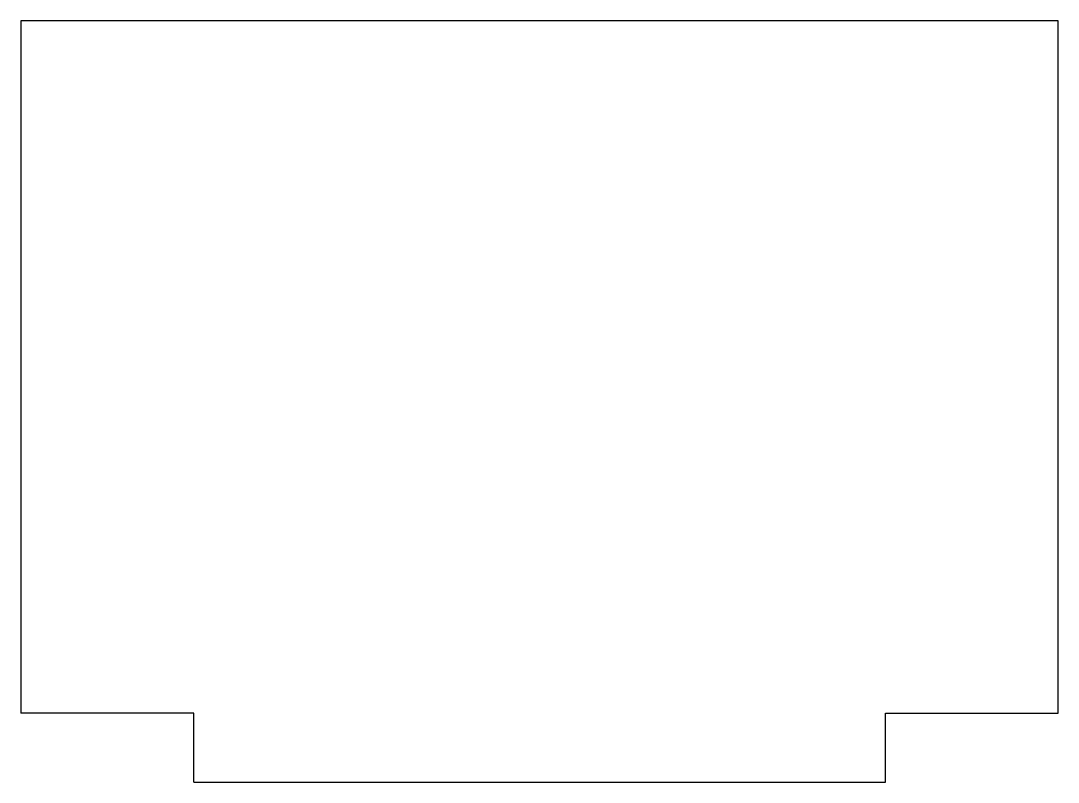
# Model space of a CAD drawing. Extents: x -1.44 to 1.56, y -1.23 to 0.97.
import ezdxf

# ---------------------------------------------------------------- set-up
doc = ezdxf.new("R2010")
doc.units = 0
doc.header["$MEASUREMENT"] = 0
doc.layers.add('VISIBLE', color=7, linetype='CONTINUOUS')

msp = doc.modelspace()

# ---------------------------------------------------------------- linework, layer by layer
at = {"layer": 'VISIBLE'}
for p, q in [((1.5619, 0.9682), (-1.4381, 0.9682)), ((-1.4381, 0.9682), (-1.4381, -1.0318)), ((1.5619, -1.0318), (1.5619, 0.9682)), ((-0.9381, -1.0318), (-1.4381, -1.0318)), ((-0.9381, -1.2318), (-0.9381, -1.0318)), ((1.0619, -1.2318), (1.0619, -1.0318)), ((1.0619, -1.0318), (1.5619, -1.0318)), ((-0.9381, -1.2318), (1.0619, -1.2318))]:
    msp.add_line(p, q, dxfattribs=at)

doc.saveas('drawing.dxf')
